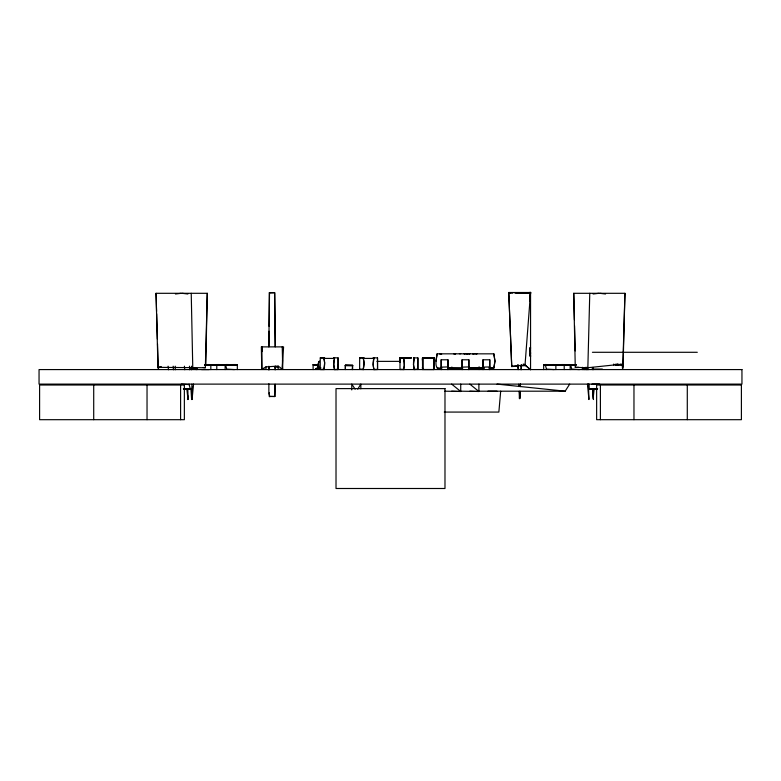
<?xml version="1.0" encoding="UTF-8"?>
<svg xmlns="http://www.w3.org/2000/svg" width="781" height="781" viewBox="0 0 781 781"><rect width="100%" height="100%" fill="white"/><g stroke="black" fill="none" stroke-linecap="round" stroke-linejoin="round"><path stroke-width="1.17" d="M447.952 359.787L447.933 369.579L447.952 359.787L441.177 359.787L441.197 369.579L441.177 359.787M451.867 367.021L451.867 369.354M468.864 359.787L468.844 369.579L468.864 359.787L462.098 359.787L462.118 369.579L462.098 359.787M489.775 359.787L489.755 369.579L489.775 359.787L483.009 359.787L483.029 369.579L483.009 359.787M399.716 362.482L399.706 357.893L399.589 361.925M422.394 360.129L422.511 357.893L422.589 369.52L422.511 357.893L434.08 357.893L433.855 369.55L434.197 367.226M363.741 369.579L359.631 369.335L359.67 357.893L363.741 357.776M269.347 292.787L274.6 292.602L275.234 346.881L274.756 292.787L269.347 292.787L268.869 346.881L269.055 331.203M269.113 326.38L269.504 292.602M269.299 392.814L269.347 396.436L274.824 396.543L274.98 384.428M217.508 364.551L205.003 364.834L219.178 365.039L204.72 364.62L217.567 365.039L205.022 364.629L208.586 364.551M216.786 369.579L216.786 365.039L226.744 364.551L237.336 365.039L237.336 369.579M575.158 364.6L563.433 365.039L576.241 364.62L544.63 364.59L553.622 365.039L553.622 364.551L543.664 365.039L543.664 369.579M574.806 364.942L561.822 365.039L574.796 364.59L563.433 365.039M187.704 390.022L187.557 399.54L187.84 395.967M282.322 369.306L282.507 359.865M205.784 364.922L207.268 293.305L156.054 293.305L157.977 367.353L205.344 367.734L207.268 293.305M479.143 367.09L479.075 369.579L479.026 367.08M623.023 367.353L624.946 293.305L573.732 293.305L575.265 367.353L587.849 367.734L589.772 293.305M622.74 369.257L624.946 293.305M192.507 386.449L192.067 399.54L193.542 384.067M274.824 396.543L275.127 384.281M318.228 364.659L318.228 364.024M520.175 391.398L519.853 398.642L519.453 391.398M520.39 386.566L520.497 384.154M521.152 369.667L521.366 364.834L521.064 369.667M593.179 395.967L593.501 388.831M195.885 368.398L197.046 368.72L197.007 369.579L192.995 369.208M399.589 360.129L399.706 357.893L411.275 357.893L409.039 357.776M519.853 391.398L519.453 398.642L519.131 391.398M520.126 386.566L520.263 384.154M282.361 366.953L283.581 346.881L261.342 346.881L261.781 369.306L265.97 369.306L265.97 366.875L278.134 366.104L282.771 369.306L282.224 346.881M345.358 365.547L352.621 365.547L345.368 365.342L345.358 369.579L345.358 365.313L352.602 365.342L345.387 365.283M317.847 364.61L313.103 365.039L317.828 365.039M515.04 293.265L530.553 292.504L530.553 369.686L525.027 365.02L530.553 292.504L508.753 292.504L511.731 366.572L517.803 366.133M318.16 367.099L318.228 363.136M500.68 391.193L498.864 412.075L444.262 412.075M158.406 369.374L158.641 367.197M593.14 398.349L594.165 388.831M235.725 365.039L218.397 365.039L218.446 364.551L235.725 365.039L218.446 364.551M545.323 364.551L562.603 365.039L562.554 364.551L545.275 365.039L545.323 364.551L564.214 365.039L564.214 369.579M352.621 369.579L352.621 365.313L352.163 369.579M529.928 297.327L530.553 292.504L517.227 293.256M436.013 361.203L437.106 353.832L493.856 353.842L494.959 360.949L493.875 368.066L489.052 368.085L493.875 368.066L494.949 361.232L493.846 353.832M334.19 369.579L338.134 369.345L338.105 357.903L334.034 357.776M373.591 369.579L377.535 369.345L377.506 357.903L373.435 357.776M414.32 369.52L413.491 364.532L414.33 357.893L417.864 357.903L417.913 369.335L413.95 369.579M437.126 353.861C436.559 358.186 432.947 371.287 441.929 368.095L437.077 368.076M511.731 366.572L508.753 292.504L512.746 293.168M465.359 353.705L463.973 353.705M467.809 353.705L466.423 353.705M617.449 365.01L617.644 364.102L617.644 365.01M621.022 365.01L621.227 364.102L621.227 365.01M323.949 369.403L324.642 362.833L323.803 357.893L320.269 357.903L320.23 369.354L324.183 369.403M313.103 369.579L313.132 364.551M586.131 367.226L585.447 369.228L583.993 369.579L583.954 368.72L585.115 368.398M530.553 353.1L529.948 354.857L530.553 353.197L529.869 349.761M334.414 369.403L334.414 368.944A20.316 20.316 0 0 1 334.414 358.411L323.949 358.411A20.316 20.316 0 0 1 323.949 368.944L323.92 369.384M373.826 369.403L373.826 368.944A20.316 20.316 0 0 1 373.826 358.411L363.35 358.411A20.316 20.316 0 0 1 363.35 368.944L363.35 369.403M318.765 362.384L319.458 361.086L318.589 362.247L318.951 367.09L318.228 366.318L317.066 367.734L320.845 367.705M529.948 351.528L530.553 349.947M338.153 369.335L338.095 357.903M377.555 369.335L377.506 357.903M357.727 389.172L360.842 384.115L360.842 388.831M478.89 391.193L565.151 391.193L569.691 384.115M616.111 365.01L616.697 364.102L615.975 365.01M334.453 369.384L333.731 364.532L334.561 357.893L333.731 357.776M373.855 369.384L373.133 364.532L373.962 357.893L373.133 357.776M403.709 357.962L403.709 358.411A20.316 20.316 0 0 1 403.709 368.944L403.709 369.403M414.213 369.384L414.184 368.944A20.316 20.316 0 0 1 414.184 358.411L413.491 357.962M225.133 365.039L226.099 364.59L225.133 365.039L225.133 369.579M570.169 365.039L571.136 364.59L570.169 365.039L570.169 369.579M433.885 369.267L433.562 357.962M422.394 367.226L422.589 369.52L433.914 369.54L434.08 357.893L434.197 360.129M417.776 369.55L417.864 357.903M464.607 353.705L465.232 353.705M467.048 353.705L467.673 353.705M189.041 384.115L190.33 389.104L190.974 389.104L183.476 389.104L190.33 389.016L184.365 388.753M337.519 369.491L338.427 369.315M345.807 365.313L345.358 365.586L352.621 365.586M529.645 348.346L530.553 347.799M261.781 369.306L265.97 366.875M530.553 347.555L529.645 348.072L530.553 348.658M530.553 356.165L529.645 355.687L530.553 355.17L529.948 353.266M618.767 365.01L620.475 364.102M475.961 353.705L476.849 353.705M216.786 365.039L226.744 364.551M190.974 389.104L191.931 388.655L191.931 384.115M544.63 364.59L543.664 365.039L576.271 365.039M320.269 357.903L324.642 357.776M359.67 357.903L364.034 357.776M403.943 357.776L400.028 357.903L399.989 369.335L404.099 369.579M190.33 389.104L191.931 388.655L183.398 388.655M157.977 367.353L161.267 366.572M585.076 368.456L583.954 368.72L583.993 369.579M323.803 357.893L324.34 357.776M404.099 357.776L403.562 357.893L404.314 365.723L403.582 369.52M526.677 293.265L530.553 292.504L529.889 301.017L530.553 292.504L517.481 293.285M475.033 353.705L477.093 353.705M455.079 353.793L455.665 353.705L453.722 353.705M473.159 353.705L473.706 353.705M525.994 293.246L530.553 292.504L519.755 293.285M454.444 353.793L455.04 353.705M400.223 357.962L399.765 362.228M423.029 357.962L422.911 369.384M464.226 353.793L464.929 353.705M466.677 353.793L467.37 353.705M469.44 353.705C467.126 353.764 471.412 353.783 469.586 353.705M175.432 293.998L181.212 293.305M593.111 293.998L598.89 293.305M529.645 355.736L530.553 355.745M587.849 367.734L613.641 365.01L613.641 364.102L613.827 365.01L615.282 365.01L615.282 364.102L615.467 365.01L616.931 365.01L617.302 364.102L617.302 365.01L618.357 365.01L618.728 364.102L618.728 365.01L621.764 365.01L622.135 364.102L622.594 369.374M511.78 366.279L525.027 365.02L530.553 369.686M473.208 353.793L474.174 353.705L472.7 353.705L474.174 353.705M454.22 353.793L455.479 353.705M269.347 396.436L274.629 396.436M520.244 365.957L525.105 365.606L524.949 364.239L525.027 365.02M529.645 348.609L530.553 348.551M401.942 357.776L399.706 357.893L411.255 357.903L399.735 357.903M424.747 357.776L422.511 357.893L434.06 357.903L431.844 357.776M217.567 365.039L204.729 364.864L217.567 364.678L208.576 365.039M218.397 365.039L226.744 364.678M235.677 364.551L218.397 364.678L236.37 365.039L204.798 364.59M545.275 365.039L562.554 364.551M546.554 369.579L545.275 364.59L564.214 365.039M184.365 388.909L186.747 388.811M594.253 388.86L596.635 388.753M226.744 365.039L235.725 364.678L227.378 364.551L227.378 365.039M553.622 365.039L562.603 364.678L545.275 364.678M571.78 365.039L575.148 364.903M183.584 388.928L186.962 388.792M594.038 388.879L597.416 388.743M441.236 367.129L447.933 366.924M462.157 367.129L468.844 366.924M483.068 367.129L489.755 366.924M417.894 369.345L413.95 369.403M184.365 389.104L190.33 389.016L183.584 388.743M597.416 388.928L590.67 388.655L596.645 389.055M590.729 389.143L597.426 389.045M313.103 364.678L317.808 364.629M320.347 369.54L324.34 369.579M591.822 369.071L602.336 369.062M592.428 352.29L697.287 352.29M441.48 353.705L439.547 353.705L441.626 354.154L441.148 353.705M459.394 353.705L460.712 353.705M413.491 357.776L414.33 357.893L413.793 357.776M422.541 357.903L434.051 357.903M376.92 361.369L400.038 361.369M204.593 365.039L237.336 365.039L236.37 364.59M575.265 367.353L578.828 367.353M462.459 368.076L447.952 368.076L462.733 368.251M316.861 368.583L319.585 368.583M225.455 364.59L226.744 369.13L234.446 369.579M546.554 369.13L554.256 369.579M570.491 364.59L571.78 369.13L579.482 369.579M282.771 369.306L278.134 369.306L278.134 366.104M363.575 369.403L359.631 369.335M403.943 369.403L400.194 369.54M189.041 384.564L181.338 384.115M597.602 388.655L589.069 388.655L589.069 384.115M590.026 389.104L590.67 389.104L589.069 388.655L597.524 389.104L594.038 389.065M444.838 391.193L460.722 391.466L460.722 384.115M460.722 391.193L478.89 391.466L478.89 384.115M190.379 369.071L193.952 369.071M373.953 369.52L377.408 369.55M334.551 369.52L338.007 369.55M193.385 368.437L197.046 368.72M320.503 369.081L315.729 369.013L316.637 369.491M563.491 364.551L574.806 364.786M594.253 389.065L596.635 389.104M183.574 389.045L186.923 389.094M184.355 389.055L186.718 389.084M571.78 364.678L576.271 364.864M554.256 364.678L562.603 365.039M590.67 388.655L596.635 388.909M202.992 367.5L205.344 367.734M497.048 384.115L565.151 391.193M599.788 293.305L605.568 293.998M182.11 293.305L187.889 293.998M453.956 353.705L454.337 353.705M317.906 369.062L315.729 368.778L315.729 369.491M476.449 353.705L476.83 353.705M274.814 366.816L278.134 367.48M508.753 292.504L510.706 293.373M555.867 365.039L554.9 364.59L555.867 365.039L555.867 369.579M210.831 365.039L209.864 364.59L210.831 365.039L210.831 369.579M469.801 384.115L478.89 391.466L469.801 391.193M451.643 384.115L460.722 391.466L451.643 391.193M523.29 364.014L525.105 365.606M355.13 389.172L351.762 384.115L351.762 389.904M269.777 396.816L268.869 393.185L268.869 383.803M363.204 357.893L364.034 362.823L363.214 369.52M529.821 349.078L530.553 353.09M184.394 366.201L184.785 369.774M186.835 388.831L187.987 399.54L187.499 388.831M529.869 350.22L530.553 356.634M168.091 366.201L168.471 369.774M585.867 367.392L586.101 369.774M587.458 384.067L588.933 399.54L588.415 384.067M592.613 388.831L593.443 399.54L593.277 388.831M173.177 366.201L173.411 369.774M189.48 366.201L189.715 369.774M190.945 388.831L191.638 399.54L191.599 388.831M517.969 364.834L518.174 368.456M517.949 364.834L518.164 369.667M518.809 384.154L518.916 386.566M587.849 367.392L587.927 369.774M262.025 351.606L261.879 346.881L261.879 369.306M156.054 293.305L156.571 311.385M156.649 313.796L157.381 339.11M157.528 343.933L158.26 369.257M573.732 293.305L574.416 319.712M574.562 325.716L575.216 350.933M191.228 293.305L192.761 367.353M592.945 367.392L592.984 369.774M572.414 364.551L572.424 365.039M554.256 364.551L554.256 365.039M268.947 369.872L268.889 366.25L268.869 369.735M209.21 364.551L209.22 365.039M175.237 366.201L175.247 369.774M191.53 366.201L191.55 369.774M687.29 385.004L687.29 419.69M633.967 385.004L633.967 419.69M600.404 385.004L600.404 419.69M599.662 384.115L591.959 384.115M582.372 367.314L582.372 369.579M497.048 391.193L487.969 391.193M338.007 365.039L338.007 369.579M209.22 369.579L201.518 369.579M180.596 385.004L180.596 419.69M147.033 385.004L147.033 419.69M93.71 385.004L93.71 419.69M275.215 366.25L275.166 369.891L275.234 366.24M207.297 364.59L206.975 365.039L207.941 365.039L207.297 364.59M552.333 364.59L552.011 365.039L552.977 365.039L552.333 364.59M468.785 353.705L468.825 353.705M228.667 364.59L228.023 365.039L228.989 365.039L228.667 364.59M573.703 364.59L573.059 365.039L574.025 365.039L573.703 364.59M585.633 368.72L583.954 368.72L585.633 368.72M484.21 368.076L468.502 368.076L484.22 368.085M741.95 369.579L39.05 369.579L39.05 384.115L741.95 384.115L741.95 369.579M184.365 385.004L39.597 385.004L39.597 419.69L184.365 419.69L184.365 385.004M741.403 385.004L596.635 385.004L596.635 419.69L741.403 419.69L741.403 385.004M444.985 388.616L336.015 388.616L336.015 488.496L444.985 488.496L444.985 388.616"/></g></svg>
